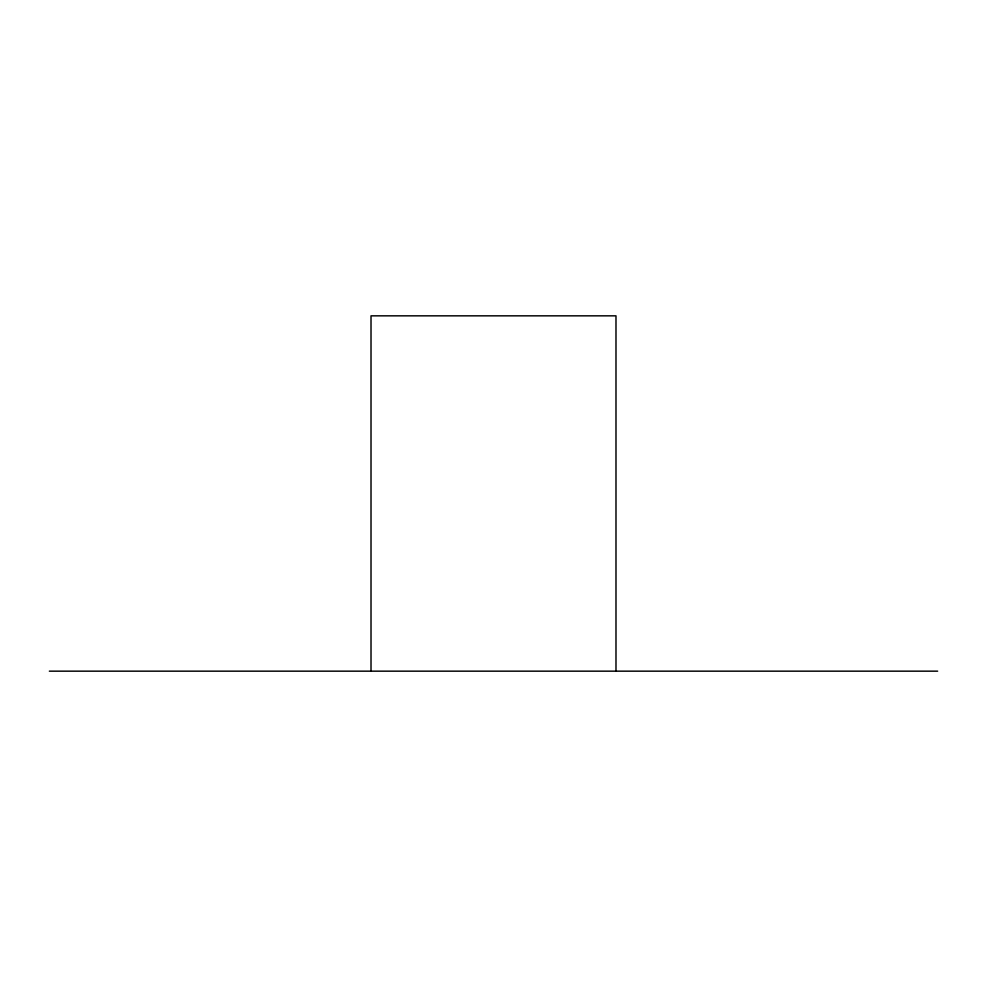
<?xml version="1.0" encoding="UTF-8"?>
<svg xmlns="http://www.w3.org/2000/svg" width="987" height="987" viewBox="0 0 987 987"><rect width="100%" height="100%" fill="white"/><g stroke="black" fill="none" stroke-linecap="round" stroke-linejoin="round"><path stroke-width="1.48" d="M49.35 671.16L937.65 671.16M615.987 671.16L615.987 315.84L371.013 315.84L371.013 671.16"/></g></svg>
